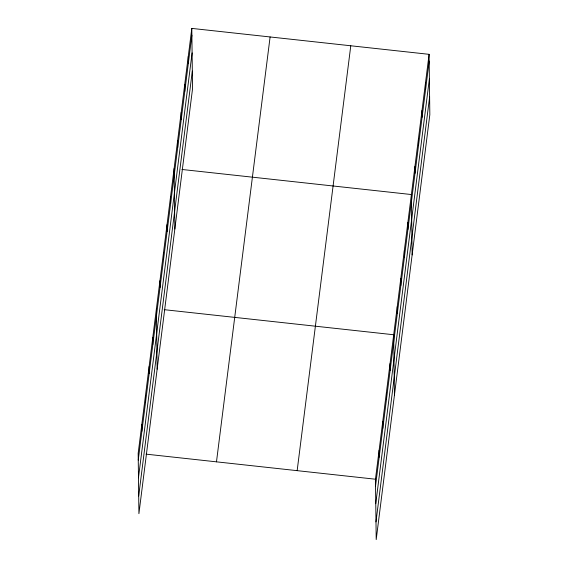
<?xml version="1.0" encoding="UTF-8"?>
<svg xmlns="http://www.w3.org/2000/svg" width="568" height="568" viewBox="0 0 568 568"><rect width="100%" height="100%" fill="white"/><g stroke="black" fill="none" stroke-linecap="round" stroke-linejoin="round"><path stroke-width="0.85" d="M191.799 28.4L138.173 453.285L138.911 513.671L192.538 88.785L191.799 28.4L429.089 54.329L429.827 114.715L376.201 539.6L375.462 479.214L429.089 54.329M138.251 460.094L191.885 35.209M138.471 477.773L192.098 52.888M138.691 495.992L192.325 71.106M216.479 461.841L270.105 36.955M297.156 470.652L350.783 45.774M375.54 486.023L429.174 61.138M375.76 503.702L429.394 78.817M375.98 521.921L429.614 97.036M181.938 169.47L411.395 194.54L412.134 254.933M164.237 309.681L393.695 334.751L394.433 395.143M146.004 454.137L375.462 479.214M425.553 82.374L425.638 89.183M422.01 110.412L422.095 117.221M418.474 138.457L418.559 145.266M414.931 166.495L415.016 173.311M407.852 222.585L407.938 229.394M404.317 250.623L404.395 257.432M400.774 278.668L400.859 285.477M397.238 306.706L397.316 313.522M390.046 363.641L390.131 370.45M386.403 392.538L386.481 399.347M382.754 421.428L382.839 428.236M379.105 450.317L379.19 457.126M188.264 56.445L188.349 63.254M184.721 84.483L184.806 91.292M181.185 112.528L181.263 119.337M177.642 140.566L177.727 147.382M174.106 168.611L174.845 229.003M170.563 196.656L170.648 203.465M167.028 224.694L167.106 231.503M163.485 252.739L163.57 259.548M159.942 280.777L160.027 287.593M156.406 308.822L157.144 369.214M152.756 337.711L152.842 344.52M149.114 366.608L149.192 373.417M145.465 395.498L145.55 402.307M141.815 424.388L141.901 431.197"/></g></svg>
